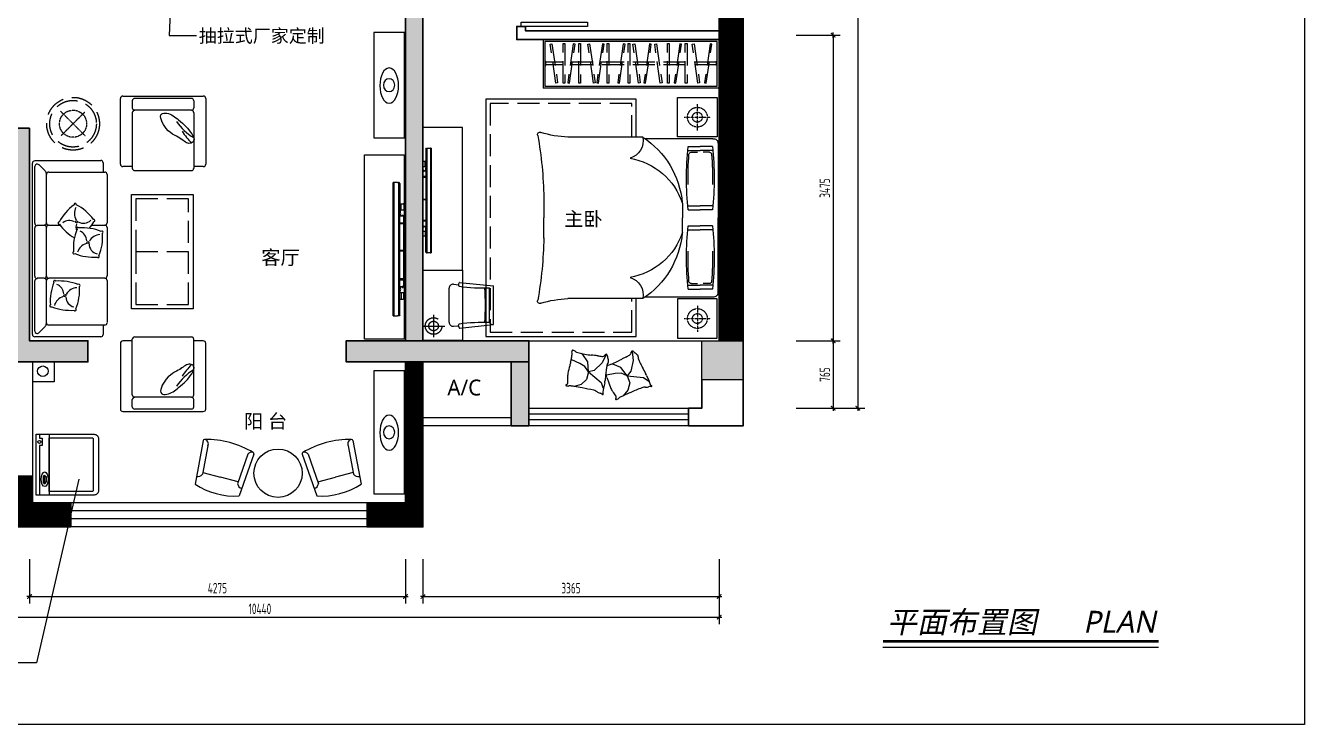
# Model space of a CAD drawing. Extents: x 198376 to 343171, y -41839 to 41090.
# Drawn here: x 206108 to 220646, y 24924 to 32868 of the extents above; entities that cross this region are included whole.
import ezdxf
from ezdxf.enums import TextEntityAlignment as Align

# ---------------------------------------------------------------- set-up
doc = ezdxf.new("R2010")
doc.units = 0
doc.header["$LTSCALE"] = 1000
doc.header["$MEASUREMENT"] = 0
for name, pattern in [('$0$DASH', [0.35, 0.25, -0.1]), ('100000', [200000, 100000, 100000]), ('DASH', [0.35, 0.25, -0.1]), ('HIDDEN', [0.375, 0.25, -0.125])]:
    doc.linetypes.add(name, pattern=pattern)
doc.layers.get('Defpoints').update_dxf_attribs({"color": 250})
for name, color, linetype in [('1-P', 41, '100000'), ('1-W', 1, 'Continuous'), ('COL-FILL', 8, 'Continuous'), ('COLUMN', 200, 'Continuous'), ('DOOR', 50, 'Continuous'), ('FF-DIM-1', 50, 'Continuous'), ('FF-FIXT', 31, 'Continuous'), ('FF-FURN', 51, 'Continuous'), ('FF-LIGHT', 22, 'Continuous'), ('FF-TEXT', 50, 'Continuous'), ('WALLA', 20, 'Continuous'), ('WINDOW', 50, 'Continuous'), ('活动家具', 6, 'Continuous')]:
    doc.layers.add(name, color=color, linetype=linetype)
doc.layers.add('WALL', color=160, linetype='Continuous', lineweight=30)
doc.styles.add('CCD-DIM', font='archs.shx', dxfattribs={"width": 0.75})
doc.styles.add('st', font='msyh.ttf', dxfattribs={"width": 0.7})
doc.dimstyles.new('CCD_100', dxfattribs={"dimscale": 100, "dimtxt": 1.2, "dimasz": 0.03, "dimexe": 0.8, "dimexo": 0.6, "dimgap": 0.35, "dimtad": 1, "dimdec": 0, "dimrnd": 5, "dimzin": 0, "dimdsep": 46, "dimtxsty": 'CCD-DIM', "dimblk": 'HBA_Dimension_Tick', "dimcen": 0.125, "dimclrd": 44, "dimclre": 44, "dimclrt": 50, "dimadec": 0, "dimazin": 0, "dimtfac": 1, "dimtdec": 0, "dimtix": 1, "dimtmove": 2, "dimatfit": 3, "dimldrblk": 'HBA_Leader_Dot', "dimfxl": 0, "dimtvp": 1, "dimtolj": 1, "dimtzin": 0, "dimarcsym": 0})
pattern_1 = [(45, (39611.71609, 0), (-0.08838834765, 0.08838834765), [])]

# ---------------------------------------------------------------- blocks, each defined once
blk = doc.blocks.new('HBA_Dimension_Tick')
at = {"color": 0, "linetype": 'ByBlock'}
for p, q in [((-10, 0), (0, 0)), ((0, 0), (10, 0))]:
    blk.add_line(p, q, dxfattribs=at)
at = {"color": 50, "linetype": 'ByBlock'}
blk.add_solid([(-10, -7), (-7, -10), (7, 10), (10, 7)], dxfattribs=at)
blk = doc.blocks.new('*D15')
at = {"layer": 'Defpoints', "color": 0}
for p in [(214807, 32758), (214807, 29284), (215289, 29284)]:
    blk.add_point(p, dxfattribs=at)
at = {"layer": 'FF-DIM-1', "color": 44, "lineweight": -2}
for p, q in [((214867, 32758), (215369, 32758)), ((215289, 32755), (215289, 29287)), ((214867, 29284), (215369, 29284))]:
    blk.add_line(p, q, dxfattribs=at)
at = {"layer": 'FF-DIM-1', "color": 44, "lineweight": -2, "xscale": 3, "yscale": 3, "zscale": 3}
for p, rotation in [((215289, 32758), 90), ((215289, 29284), 270)]:
    blk.add_blockref('HBA_Dimension_Tick', p, dxfattribs=dict(at, rotation=rotation))
at = {"layer": 'FF-DIM-1', "color": 50, "insert": (215194, 31021), "char_height": 120, "attachment_point": 5, "rotation": 90, "style": 'CCD-DIM'}
blk.add_mtext('\\A1;3475', dxfattribs=at)
blk = doc.blocks.new('HBA_Leader_Dot')
at = {"color": 0, "linetype": 'ByBlock'}
blk.add_line((-5, 0), (-10, 0), dxfattribs=at)
at = {"color": 0, "linetype": 'ByBlock', "const_width": 5}
blk.add_lwpolyline([(-2.5, 0, 1), (2.5, 0, 1)], format="xyb", close=True, dxfattribs=at)
blk = doc.blocks.new('*D16')
at = {"layer": 'Defpoints', "color": 0}
for p in [(214807, 29284), (214807, 28518), (215289, 28518)]:
    blk.add_point(p, dxfattribs=at)
at = {"layer": 'FF-DIM-1', "color": 44, "lineweight": -2}
for p, q in [((214867, 29284), (215369, 29284)), ((215289, 29281), (215289, 28521)), ((214867, 28518), (215369, 28518))]:
    blk.add_line(p, q, dxfattribs=at)
at = {"layer": 'FF-DIM-1', "color": 44, "lineweight": -2, "xscale": 3, "yscale": 3, "zscale": 3}
for p, rotation in [((215289, 29284), 90), ((215289, 28518), 270)]:
    blk.add_blockref('HBA_Dimension_Tick', p, dxfattribs=dict(at, rotation=rotation))
at = {"layer": 'FF-DIM-1', "color": 50, "insert": (215194, 28901), "char_height": 120, "attachment_point": 5, "rotation": 90, "style": 'CCD-DIM'}
blk.add_mtext('\\A1;765', dxfattribs=at)
blk = doc.blocks.new('*D18')
at = {"layer": 'Defpoints', "color": 0}
for p in [(206152, 26862), (210426, 26862), (210426, 26378)]:
    blk.add_point(p, dxfattribs=at)
at = {"layer": 'FF-DIM-1', "color": 44, "lineweight": -2}
for p, q in [((206152, 26802), (206152, 26298)), ((210426, 26802), (210426, 26298)), ((206155, 26378), (210423, 26378))]:
    blk.add_line(p, q, dxfattribs=at)
at = {"layer": 'FF-DIM-1', "color": 44, "lineweight": -2, "xscale": 3, "yscale": 3, "zscale": 3, "rotation": 180}
blk.add_blockref('HBA_Dimension_Tick', (206152, 26378), dxfattribs=at)
at = {"layer": 'FF-DIM-1', "color": 44, "lineweight": -2, "xscale": 3, "yscale": 3, "zscale": 3}
blk.add_blockref('HBA_Dimension_Tick', (210426, 26378), dxfattribs=at)
at = {"layer": 'FF-DIM-1', "color": 50, "insert": (208289, 26473), "char_height": 120, "attachment_point": 5, "style": 'CCD-DIM'}
blk.add_mtext('\\A1;4275', dxfattribs=at)
blk = doc.blocks.new('*D19')
at = {"layer": 'Defpoints', "color": 0}
for p in [(210626, 26862), (213992, 26862), (213992, 26378)]:
    blk.add_point(p, dxfattribs=at)
at = {"layer": 'FF-DIM-1', "color": 44, "lineweight": -2}
for p, q in [((210626, 26802), (210626, 26298)), ((213992, 26802), (213992, 26298)), ((210629, 26378), (213989, 26378))]:
    blk.add_line(p, q, dxfattribs=at)
at = {"layer": 'FF-DIM-1', "color": 44, "lineweight": -2, "xscale": 3, "yscale": 3, "zscale": 3, "rotation": 180}
blk.add_blockref('HBA_Dimension_Tick', (210626, 26378), dxfattribs=at)
at = {"layer": 'FF-DIM-1', "color": 44, "lineweight": -2, "xscale": 3, "yscale": 3, "zscale": 3}
blk.add_blockref('HBA_Dimension_Tick', (213992, 26378), dxfattribs=at)
at = {"layer": 'FF-DIM-1', "color": 50, "insert": (212309, 26473), "char_height": 120, "attachment_point": 5, "style": 'CCD-DIM'}
blk.add_mtext('\\A1;3365', dxfattribs=at)
blk = doc.blocks.new('BED2000')
at = {"layer": 'FF-FURN', "linetype": 'ByBlock'}
for p, q in [((-1044, 348), (-100, 348)), ((844, 348), (-100, 348)), ((-1100, 283), (-1100, -575)), ((-1000, 277), (-1000, 123)), ((-950, 282), (-950, 123)), ((-250, 282), (-250, 123)), ((-200, 277), (-200, 123)), ((0, 277), (0, 123)), ((50, 282), (50, 123)), ((750, 282), (750, 123)), ((800, 277), (800, 123)), ((900, 283), (900, -575)), ((-1000, -32), (-1000, 123)), ((-950, -37), (-950, 123)), ((-250, -37), (-250, 123)), ((-200, -32), (-200, 123)), ((0, -32), (0, 123)), ((50, -37), (50, 123)), ((750, -37), (750, 123)), ((800, -32), (800, 123)), ((-283, -102), (-100, -102)), ((83, -102), (-100, -102)), ((-1119, -602), (-1119, -1549)), ((919, -602), (919, -1549)), ((-355, -1852), (-100, -1852)), ((155, -1852), (-100, -1852))]:
    blk.add_line(p, q, dxfattribs=at)
at = {"layer": 'FF-FURN', "color": 251, "linetype": 'ByBlock'}
for p, q in [((-930, 239), (-930, 159)), ((730, 239), (730, 159)), ((-930, 6), (-930, 86)), ((730, 6), (730, 86))]:
    blk.add_line(p, q, dxfattribs=at)
at = {"layer": 'FF-FURN', "linetype": 'ByBlock'}
for centre, radius, start, end in [((-1042, 289), 58.1, 88.0744, 187.9682), ((842, 289), 58.1, 352.0318, 91.9256), ((-600, -3713), 4010, 84.2752, 95.7248), ((400, -3713), 4010, 84.2752, 95.7248), ((-186, -1219), 1119, 95.3891, 146.5998), ((-600, 3958), 4010, 264.2752, 275.7248), ((-18, -906), 846, 108.2261, 170.4204), ((400, 3958), 4010, 264.2752, 275.7248), ((-182, -906), 846, 9.5796, 71.7739), ((-14, -1219), 1119, 33.4002, 84.6109), ((-1077, -833), 235, 16.8689, 100.508), ((877, -833), 235, 79.492, 163.1311), ((-2420, -1501), 1301, 342.6234, 357.8948), ((2220, -1501), 1301, 182.1052, 197.3766), ((-1153, -1905), 28.7, 149.3118, 295.142), ((-227, -7134), 5283, 91.3785, 99.9573), ((27, -7134), 5283, 80.0427, 88.6215), ((953, -1905), 28.7, 244.858, 30.6882)]:
    blk.add_arc(centre, radius, start, end, dxfattribs=at)
at = {"layer": 'FF-FURN', "color": 251, "linetype": 'ByBlock'}
for centre, radius, start, end in [((-900, 236), 30.1, 101.2591, 174.0557), ((-600, -3713), 3990, 88.8639, 94.3977), ((400, -3713), 3990, 85.6023, 91.1361), ((700, 236), 30.1, 5.9443, 78.7409), ((-900, 9), 30.1, 185.9443, 258.7409), ((700, 9), 30.1, 281.2591, 354.0557), ((-600, 3958), 3990, 265.6023, 271.1361), ((400, 3958), 3990, 268.8639, 274.3977)]:
    blk.add_arc(centre, radius, start, end, dxfattribs=at)
blk = doc.blocks.new('A$C11E43098')
at = {"layer": 'FF-FURN'}
h = blk.add_hatch(dxfattribs=at)
h.set_pattern_fill('ANSI31,_O', color=256, scale=25.8552, angle=360)
h.set_pattern_definition([(227.1210964, (34470.0872, -2964.1617), (1.44830786, -1.55971616), [])])
h.paths.add_polyline_path([(3.3, 705.7), (10.5, 705.7), (10.5, 712.7), (3.3, 712.7)])
h = blk.add_hatch(dxfattribs=at)
h.set_pattern_fill('ANSI31,_O', color=256, scale=25.8552, angle=360)
h.set_pattern_definition([(45, (0, 0), (-2.2853, 2.2853), [])])
h.paths.add_polyline_path([(3.3, 229.8), (10.5, 229.8), (10.5, 222.7), (3.3, 222.7)])
for p, q in [((25.6, 897.7), (30.6, 903.5)), ((25.6, 897.7), (25.6, 199.6)), ((30.6, 903.5), (34.9, 903.5)), ((72, 904.5), (64.2, 904.5)), ((72, 904.5), (72, 0.7)), ((0, 786.1), (0, 750.9)), ((25.6, 789.7), (3.3, 789.7)), ((17.7, 747.3), (17.7, 789.7)), ((0, 702.1), (0, 233.3)), ((3.3, 747.3), (25.6, 747.3)), ((10.5, 712.7), (3.3, 712.7)), ((3.3, 712.7), (3.3, 705.7)), ((3.3, 705.7), (10.5, 705.7)), ((25.6, 705.7), (3.3, 705.7)), ((10.5, 705.7), (10.5, 712.7)), ((18.9, 711.7), (25.6, 714.9)), ((18.9, 711.7), (18.9, 705.7)), ((21.5, 735.8), (25.6, 735.8)), ((21.5, 705.7), (21.5, 711.7)), ((21.5, 711.7), (25.6, 711.7)), ((25.6, 747.3), (25.6, 735.8)), ((24.2, 660.7), (0, 660.7)), ((0, 653.7), (24.2, 653.7)), ((24.2, 653.7), (24.2, 660.7)), ((0, 465.3), (24.2, 465.3)), ((24.2, 458.3), (0, 458.3)), ((0, 281.8), (24.2, 281.8)), ((24.2, 274.7), (0, 274.7)), ((24.2, 281.8), (24.2, 274.7)), ((0, 149.3), (0, 184.6)), ((3.3, 229.8), (10.5, 229.8)), ((3.3, 222.7), (3.3, 229.8)), ((3.3, 229.8), (25.6, 229.8)), ((10.5, 222.7), (3.3, 222.7)), ((3.3, 188.1), (25.6, 188.1)), ((10.5, 229.8), (10.5, 222.7)), ((17.7, 188.1), (17.7, 145.8)), ((18.9, 223.7), (18.9, 229.8)), ((18.9, 223.7), (25.6, 220.6)), ((21.5, 229.8), (21.5, 223.7)), ((21.5, 223.7), (25.6, 223.7)), ((21.5, 199.6), (21.5, 188.1)), ((21.5, 199.6), (25.6, 199.6)), ((25.6, 7.6), (25.6, 199.6)), ((25.6, 145.8), (3.3, 145.8)), ((25.6, 7.6), (30.6, 1.7)), ((30.6, 1.7), (34.9, 1.7)), ((64.2, 0.7), (72, 0.7))]:
    blk.add_line(p, q, dxfattribs=at)
blk.add_lwpolyline([(42.8, 0), (42.8, 0.7), (34.9, 0.7), (34.9, 904.5), (42.8, 904.5), (42.8, 905.2), (64.2, 905.2), (64.2, 0), (42.8, 0)], dxfattribs=at)
for centre, major_axis, start_param, end_param in [((3.3, 786.1), (0, -3.53), 3.141593, 4.712389), ((3.3, 750.9), (0, 3.53), 1.570796, 3.141593), ((3.3, 702.1), (0, -3.53), 3.141593, 4.712389), ((91.7, 723.8), (0, 76.6), 1.412631, 1.728961), ((23.8, 461.8), (0, -3.56), 0.122538, 3.019054), ((3.3, 233.3), (0, 3.53), 1.570796, 3.141593), ((3.3, 184.6), (0, -3.53), 3.141593, 4.712389), ((91.7, 211.7), (0, 76.6), 1.412631, 1.728961), ((3.3, 149.3), (0, 3.53), 1.570796, 3.141593)]:
    blk.add_ellipse(centre, major_axis=major_axis, ratio=0.928571, start_param=start_param, end_param=end_param, dxfattribs=at)
blk = doc.blocks.new('*D46')
at = {"layer": 'Defpoints', "color": 0}
for p in [(214807, 38255), (214807, 28518), (215569, 28518)]:
    blk.add_point(p, dxfattribs=at)
at = {"layer": 'FF-DIM-1', "color": 44, "lineweight": -2}
for p, q in [((214867, 38255), (215649, 38255)), ((215569, 38252), (215569, 28521)), ((214867, 28518), (215649, 28518))]:
    blk.add_line(p, q, dxfattribs=at)
at = {"layer": 'FF-DIM-1', "color": 44, "lineweight": -2, "xscale": 3, "yscale": 3, "zscale": 3}
for p, rotation in [((215569, 38255), 90), ((215569, 28518), 270)]:
    blk.add_blockref('HBA_Dimension_Tick', p, dxfattribs=dict(at, rotation=rotation))
at = {"layer": 'FF-DIM-1', "color": 50, "insert": (215474, 33386), "char_height": 120, "attachment_point": 5, "rotation": 90, "style": 'CCD-DIM'}
blk.add_mtext('\\A1;9735', dxfattribs=at)
blk = doc.blocks.new('*D48')
at = {"layer": 'Defpoints', "color": 0}
for p in [(203553, 26862), (213992, 26862), (213992, 26143)]:
    blk.add_point(p, dxfattribs=at)
at = {"layer": 'FF-DIM-1', "color": 44, "lineweight": -2}
for p, q in [((203553, 26802), (203553, 26063)), ((213992, 26802), (213992, 26063)), ((203556, 26143), (213989, 26143))]:
    blk.add_line(p, q, dxfattribs=at)
at = {"layer": 'FF-DIM-1', "color": 44, "lineweight": -2, "xscale": 3, "yscale": 3, "zscale": 3, "rotation": 180}
blk.add_blockref('HBA_Dimension_Tick', (203553, 26143), dxfattribs=at)
at = {"layer": 'FF-DIM-1', "color": 44, "lineweight": -2, "xscale": 3, "yscale": 3, "zscale": 3}
blk.add_blockref('HBA_Dimension_Tick', (213992, 26143), dxfattribs=at)
at = {"layer": 'FF-DIM-1', "color": 50, "insert": (208772, 26238), "char_height": 120, "attachment_point": 5, "style": 'CCD-DIM'}
blk.add_mtext('\\A1;10440', dxfattribs=at)
blk = doc.blocks.new('做成ACAD TuKuai0078')
at = {"layer": 'FF-FURN', "linetype": 'Continuous'}
blk.add_lwpolyline([(-345, 706), (345, 706), (345, 50, -0.414214), (295, 0), (-295, 0, -0.414214), (-345, 50), (-345, 706)], format="xyb", dxfattribs=at)
for points in [[(345, 670), (302, 670), (302, 640), (219, 640), (219, 670), (-345, 670)], [(-215, 618), (-215, 607)], [(-123, 618), (-123, 607)], [(345, 561), (-345, 561)]]:
    blk.add_lwpolyline(points, dxfattribs=at)
blk.add_lwpolyline([(-198, 610), (-133, 610), (-133, 593), (-198, 593)], close=True, dxfattribs=at)
blk.add_lwpolyline([(-305, 561), (305, 561), (305, 70, -0.414214), (295, 60), (-295, 60, -0.414214), (-305, 70)], format="xyb", close=True, dxfattribs=at)
blk.add_circle((259, 671), 17.5, dxfattribs=at)
blk.add_ellipse((-166, 611), major_axis=(-83.2, 0), ratio=0.460679, dxfattribs=at)
for centre, start_param, end_param in [((-169, 618), 2.680557, 6.744221), ((-169, 607), 2.456252, 7.163249)]:
    blk.add_ellipse(centre, major_axis=(-45.8, 0), ratio=0.257931, start_param=start_param, end_param=end_param, dxfattribs=at)

msp = doc.modelspace()

# ---------------------------------------------------------------- hatches: boundary and pattern name
at = {"layer": 'COL-FILL'}
h = msp.add_hatch(dxfattribs=at)
h.set_pattern_fill('ANSI31', color=256, scale=10)
h.set_pattern_definition([(45, (39611.7161, 0), (-0.8838834765, 0.8838834765), [])])
h.paths.add_polyline_path([(214266.9, 34545.7), (213991.9, 34545.7), (213991.9, 29284.2), (214266.9, 29284.2)])
h = msp.add_hatch(dxfattribs=at)
h.set_pattern_fill('ANSI31', color=256)
h.set_pattern_definition(pattern_1)
h.paths.add_polyline_path([(210625.9, 29284.2), (210425.9, 29284.2), (210425.9, 33219), (210625.9, 33219)])
h = msp.add_hatch(dxfattribs=at)
h.set_pattern_fill('ANSI31', color=256)
h.set_pattern_definition(pattern_1)
h.paths.add_polyline_path([(206151.6, 31699.7), (205474.9, 31699.7), (205474.9, 31459.7), (205911.6, 31459.7), (205911.6, 29044.2), (206816.8, 29044.2), (206816.8, 29284.2), (206151.6, 29284.2)])
h = msp.add_hatch(dxfattribs=at)
h.set_pattern_fill('ANSI31', color=256)
h.set_pattern_definition(pattern_1)
h.paths.add_polyline_path([(211829.9, 28318.2), (211829.9, 29284.2), (209753.4, 29284.2), (209753.4, 29044.2), (211629.9, 29044.2), (211629.9, 28318.2)])
h = msp.add_hatch(color=256, dxfattribs=at)
h.dxf.hatch_style = 1
h.paths.add_polyline_path([(214266.9, 29284.2), (214266.9, 28842.4), (213795, 28842.4), (213795, 29284.2)])
h = msp.add_hatch(dxfattribs=at)
h.set_pattern_fill('ANSI31', color=256, scale=10)
h.set_pattern_definition([(45, (210544.8446, 28146.0779), (-0.88388348, 0.88388348), [])])
h.paths.add_polyline_path([(210625.9, 29044.2), (210425.9, 29044.2), (210425.9, 27444.2), (209990.9, 27444.2), (209990.9, 27169.2), (210625.9, 27169.2)])
h.paths.add_polyline_path([(206621.6, 27444.2), (206186.6, 27444.2), (206186.6, 27744.2), (205911.6, 27744.2), (205911.6, 27169.2), (206621.6, 27169.2)])

# ---------------------------------------------------------------- linework, layer by layer
at = {"layer": '1-P', "ltscale": 1.5}
msp.add_line((210922.7, 29495.3), (210922.7, 29882.7), dxfattribs=at)
at = {"layer": '1-P'}
for p, q in [((210971.7, 29927.5), (211033.3, 29922)), ((211041, 29948.4), (211426.7, 29909.5)), ((211381.7, 29491.6), (211381.7, 29886.4)), ((211426.7, 29468.5), (211426.7, 29909.5)), ((210971.7, 29450.4), (211033.3, 29456)), ((211041, 29429.5), (211426.7, 29468.5))]:
    msp.add_line(p, q, dxfattribs=at)
at = {"layer": '1-P', "color": 30, "linetype": 'HIDDEN', "ltscale": 2}
for p, q in [((210746.6, 29578.7), (210746.6, 29326.7)), ((210620.6, 29452.7), (210872.6, 29452.7))]:
    msp.add_line(p, q, dxfattribs=at)
at = {"layer": '1-P', "color": 8}
for p, q in [((212444.4, 29130), (212422.6, 29140.6)), ((212501.7, 29045.7), (212444.4, 29130)), ((212708.7, 29127.9), (212662.4, 29034.7)), ((213002.5, 29164.8), (213016.3, 29061.7)), ((212407.6, 29026.2), (212316.7, 29066.8)), ((212466.6, 28990.6), (212407.6, 29026.2)), ((212506.8, 28930.2), (212466.6, 28990.6)), ((212506.8, 28930.2), (212501.7, 29045.7)), ((212572.7, 28948), (212506.8, 28930.2)), ((212662.4, 29034.7), (212572.7, 28948)), ((212782.4, 29018.7), (212758.3, 29015.3)), ((212877, 28980.9), (212782.4, 29018.7)), ((212945.8, 28888.1), (212877, 28980.9)), ((212990.5, 28939.6), (212945.8, 28888.1)), ((213016.3, 29061.7), (212990.5, 28939.6)), ((212423, 28787.7), (212343.6, 28765.8)), ((212486.3, 28844.5), (212423, 28787.7)), ((212506.8, 28930.2), (212486.3, 28844.5)), ((212506.8, 28930.2), (212650.2, 28810.6)), ((212650.2, 28810.6), (212671.4, 28752.8)), ((212809.9, 28912.1), (212711.8, 28894.9)), ((212878.7, 28915.6), (212809.9, 28912.1)), ((212945.8, 28888.1), (212878.7, 28915.6)), ((212945.8, 28888.1), (213131.6, 28869.2)), ((212945.8, 28888.1), (212976.7, 28805.6)), ((212976.7, 28805.6), (212956.1, 28723)), ((213131.6, 28869.2), (213181.4, 28833.1)), ((212956.1, 28723), (212902.5, 28660.5))]:
    msp.add_line(p, q, dxfattribs=at)
at = {"layer": '1-P', "color": 2}
for p, q in [((212316.7, 29066.8), (212310.4, 29063.3)), ((212692.1, 28806.1), (212679.7, 28746.6)), ((212711.8, 28894.9), (212708.5, 28888.5)), ((213168.8, 28888.9), (213191.8, 28832.5)), ((213181.4, 28833.1), (213193.5, 28824.5)), ((213191.8, 28832.5), (213209.6, 28789.1)), ((212679.7, 28746.6), (212670.1, 28700.6)), ((212671.4, 28752.8), (212676.5, 28738.9))]:
    msp.add_line(p, q, dxfattribs=at)
at = {"layer": '1-P'}
msp.add_lwpolyline([(210625.9, 30089), (211075.9, 30089), (211075.9, 29289), (210625.9, 29289)], close=True, dxfattribs=at)
at = {"layer": '1-P', "color": 30, "linetype": 'HIDDEN', "ltscale": 2}
for radius in [94.5, 54.4]:
    msp.add_circle((210746.6, 29452.7), radius, dxfattribs=at)
at = {"layer": '1-P', "ltscale": 1.5}
for centre, start, end in [((210967.7, 29882.7), 84.8981, 180.00027), ((210967.7, 29495.3), 180.00027, 275.10243)]:
    msp.add_arc(centre, 45, start, end, dxfattribs=at)
at = {"layer": '1-P'}
for centre, radius, start, end in [((211039.8, 29912.7), 9, 160.14745, 262.60457), ((210956, 29943), 80.1, 340.14745, 0.62541), ((211040.6, 29943.9), 4.5, 84.8981, 180.62541), ((211305.4, 31767.8), 1883, 261.85741, 272.32246), ((209139.8, 29692.4), 2196.9, 354.81145, 5.01173), ((211039.8, 29465.2), 9, 97.39596, 199.85308), ((210956, 29434.9), 80.1, 359.37512, 19.85308), ((211040.6, 29434), 4.5, 179.37512, 275.10243), ((211305.4, 27610.1), 1883, 87.67807, 98.14313), ((211419.4, 29509.7), 41.9, 205.69725, 279.97846)]:
    msp.add_arc(centre, radius, start, end, dxfattribs=at)
at = {"layer": '1-P', "color": 2}
for centre, radius, start, end in [((212135.5, 29104.7), 179.8, 346.69162, 351.15665), ((209682.9, 29486.3), 2661.9, 351.15665, 352.31668), ((212334.9, 29165.1), 16.8, 145.02214, 195.47485), ((212246, 29140.5), 75.5, 352.31668, 15.47485), ((212326, 29171.4), 5.8, 87.67524, 145.02214), ((212324.1, 29126.3), 50.9, 69.02373, 87.67524), ((212320.9, 29118), 59.9, 52.59538, 69.02373), ((212395.5, 29215.6), 63, 232.59538, 248.60872), ((212529.4, 29557.3), 430, 248.60872, 256.73213), ((212573.8, 29745.7), 623.6, 256.73213, 263.47558), ((213166.4, 34926.7), 5838.3, 263.47558, 263.83171), ((211883.4, 23055.6), 6101.9, 83.48336, 83.83171), ((212347.1, 27114.8), 2016.2, 82.39815, 83.48336), ((213023.5, 32183.3), 3097.2, 262.39815, 263.27374), ((212665, 29143.1), 35.9, 263.27374, 329.22899), ((212706.7, 29118.2), 12.7, 17.16988, 149.22899), ((212652.3, 29101.4), 69.7, 11.85609, 17.16988), ((212764.7, 29125), 45.2, 191.85609, 198.45476), ((213084.7, 29231.8), 382.5, 198.45476, 199.7672), ((212103.2, 28879), 660.5, 18.7684, 19.7672), ((212522.5, 29021.5), 217.6, 12.46105, 18.7684), ((215715.5, 23670), 6101.9, 117.49986, 117.84822), ((213829, 27294), 2016.2, 116.41465, 117.49986), ((211554.2, 31873.5), 3097.2, 296.41465, 297.29024), ((212957.8, 29153), 35.9, 297.29024, 3.24549), ((213006.3, 29155.7), 12.7, 51.18639, 183.24549), ((212970.6, 29111.3), 69.7, 45.8726, 51.18639), ((213050.6, 29193.8), 45.2, 225.8726, 232.47126), ((213256.1, 29461.3), 382.5, 232.47126, 233.7837), ((212639.9, 28619.8), 660.5, 52.78491, 53.7837), ((212907.7, 28972.5), 217.6, 46.47756, 52.78491), ((213004.2, 29074.1), 77.4, 35.89357, 46.47756), ((213048.7, 29106.3), 22.6, 351.95082, 35.89357), ((213116.4, 29096.7), 45.8, 171.95082, 202.41622), ((214003.5, 29462.6), 1005.4, 202.41622, 205.05285), ((214234.3, 28504.4), 2003, 165.64192, 168.21898), ((213890.5, 28592.4), 1648.1, 164.22038, 165.64192), ((211779.6, 29188.9), 545.4, 344.22038, 346.69162), ((214378.1, 28708.6), 1686.8, 171.03635, 173.07185), ((213705, 28814.8), 1005.4, 168.39972, 171.03635), ((212613.7, 29420.4), 430, 283.94504, 290.74863), ((212765, 29007.7), 45.8, 137.93432, 168.39972), ((212714.2, 29053.6), 22.6, 317.93432, 1.87707), ((212659.4, 29051.8), 77.4, 1.87707, 12.46105), ((212545.1, 29601.5), 623.6, 290.74863, 297.49208), ((210137.9, 34227.3), 5838.3, 297.49208, 297.84822), ((214620.8, 29751.2), 1686.8, 205.05285, 207.08835), ((214512.6, 29695.8), 1565.2, 207.08835, 209.93597), ((212255.8, 28779.4), 6.3, 96.95856, 163.66022), ((212253.3, 28799.7), 14.2, 276.95856, 319.97199), ((212205.1, 28840.2), 77.1, 319.97199, 327.65076), ((212350.6, 28880.3), 81, 176.45287, 190.07985), ((212465.9, 28873.2), 196.5, 168.21898, 176.45287), ((212257.4, 28807.1), 15.3, 327.65076, 344.95029), ((212079.9, 28832.2), 194, 1.28501, 10.07985), ((212234.1, 28813.4), 39.3, 344.95029, 357.19731), ((211921.9, 28828.7), 352, 357.19731, 1.28501), ((212482.3, 28849.9), 214.3, 348.21898, 355.91947), ((214257.4, 28723.3), 1565.2, 173.07185, 175.91947), ((210294, 27769.2), 2661.9, 25.17315, 25.20529), ((212540.4, 28824.9), 179.8, 20.70812, 25.17315), ((212198.4, 28695.6), 545.4, 18.23689, 20.70812), ((214281.7, 29382.1), 1648.1, 198.23689, 199.65842), ((214615.9, 29501.5), 2003, 199.65842, 202.23548), ((212970.4, 28807.8), 214.3, 22.23548, 29.93597), ((213230.9, 28797.8), 23.1, 202.23548, 252.81326), ((212254, 28780), 4.43, 163.66022, 236.43102), ((212271.1, 28805.6), 35.2, 236.43102, 260.72459), ((212275.1, 28830.2), 60.1, 260.72459, 278.96477), ((212296.8, 28692.6), 79.2, 83.0863, 98.96477), ((212205.6, 27940.2), 837.1, 80.50805, 83.0863), ((211503.5, 23741.3), 5094.2, 79.463, 80.50805), ((211860, 25657.7), 3145, 76.98785, 79.463), ((212541.9, 28608.4), 116.6, 64.10507, 76.98785), ((212563.8, 28653.5), 66.3, 51.47166, 64.10507), ((212649.5, 28761.2), 71.2, 231.47166, 243.66185), ((212697.5, 28858.1), 179.4, 243.66185, 250.86419), ((212574.6, 28503.9), 195.5, 63.96574, 70.86419), ((212645.5, 28649.1), 34, 51.72418, 63.96574), ((212672.2, 28682.9), 9.2, 231.72418, 255.36343), ((212692.7, 28695.9), 23.1, 168.21898, 218.79675), ((212671.1, 28678.6), 4.67, 255.36343, 38.79675), ((212943.8, 28817.9), 196.5, 202.23548, 210.46937), ((212844.2, 28759.3), 81, 210.46937, 224.09635), ((212646.7, 28568), 194, 35.30151, 44.09635), ((212517.8, 28476.6), 352, 31.21381, 35.30151), ((212785.1, 28638.7), 39.3, 18.96679, 31.21381), ((212807.9, 28646.5), 15.3, 1.66726, 18.96679), ((212746.1, 28644.7), 77.1, 353.98849, 1.66726), ((212904.7, 28573.6), 79.2, 117.1028, 132.98127), ((213250, 27898.9), 837.1, 114.52455, 117.1028), ((215017, 24025.8), 5094.2, 113.4795, 114.52455), ((214240.4, 25813.7), 3145, 111.00435, 113.4795), ((213154.9, 28640.9), 116.6, 98.12157, 111.00435), ((213147.8, 28690.6), 66.3, 85.48816, 98.12157), ((213158.6, 28827.7), 71.2, 265.48816, 277.67836), ((213144.2, 28934.9), 179.4, 277.67836, 284.88069), ((213240.4, 28572.6), 195.5, 97.98224, 104.88069), ((213218, 28732.6), 34, 85.74068, 97.98224), ((213221.2, 28775.6), 9.2, 265.74068, 289.37993), ((213222.7, 28771.3), 4.67, 289.37993, 72.81326), ((212822.1, 28622.6), 6.3, 130.97506, 197.67673), ((212820.3, 28622.1), 4.43, 197.67673, 270.44752), ((212808.7, 28638.1), 14.2, 310.97506, 353.98849), ((212820.1, 28652.9), 35.2, 270.44752, 294.74109), ((212809.7, 28675.5), 60.1, 294.74109, 312.98127)]:
    msp.add_arc(centre, radius, start, end, dxfattribs=at)
at = {"layer": '1-W', "color": 2}
msp.add_line((211829.9, 29284.2), (213795, 29284.2), dxfattribs=at)
at = {"layer": 'COL-FILL'}
for p, q in [((207754.7, 33103.3), (207741.8, 32755.5)), ((207741.8, 32755.5), (208051.6, 32755.5)), ((206714, 27711.8), (206233, 25622.6)), ((206233, 25622.6), (205924.7, 25622.6))]:
    msp.add_line(p, q, dxfattribs=at)
at = {"layer": 'COLUMN'}
msp.add_lwpolyline([(214266.9, 29284.2), (214266.9, 28842.4), (213795, 28842.4), (213795, 29284.2)], close=True, dxfattribs=at)
at = {"layer": 'DOOR'}
msp.add_lwpolyline([(212494.4, 32907.7), (212494.4, 32857.7), (211741.9, 32857.7), (211741.9, 32907.7)], close=True, dxfattribs=at)
at = {"layer": 'FF-DIM-1'}
for p, q in [((206432.4, 29044.2), (206432.4, 28818)), ((206432.4, 28818), (206186.6, 28818))]:
    msp.add_line(p, q, dxfattribs=at)
msp.add_lwpolyline([(198376, 41089.7), (220646.3, 41089.7), (220646.3, 24923.9), (198376, 24923.9)], close=True, dxfattribs=at)
at = {"layer": 'FF-FIXT'}
msp.add_circle((206304.7, 28938.7), 60, dxfattribs=at)
at = {"layer": 'FF-FURN'}
for p, q in [((211991.9, 32707.7), (211991.9, 32157.7)), ((213991.9, 32707.7), (213991.9, 32157.7)), ((213991.9, 32157.7), (211991.9, 32157.7)), ((207186.5, 31291.4), (207186.5, 32039.9)), ((207213.6, 32067), (208129, 32067)), ((207321.8, 32012.9), (207321.8, 31931.7)), ((207993.7, 32039.9), (207348.9, 32039.9)), ((208020.8, 32012.9), (208020.8, 31931.7)), ((208156, 32039.9), (208156, 31291.4)), ((207321.8, 31877.6), (207321.8, 31246.3)), ((207993.7, 31904.7), (207344.2, 31904.7)), ((208020.8, 31877.6), (208020.8, 31397.8)), ((206186.1, 29356.6), (206186.1, 31303.7)), ((206212.5, 31334.7), (206963.8, 31334.7)), ((206212.5, 30620.9), (206212.5, 31266.3)), ((206257.7, 31289.5), (206329.2, 31218)), ((206990.2, 31308.2), (206990.2, 31202.5)), ((207321.8, 31264.3), (207213.6, 31264.3)), ((208020.8, 31397.8), (208020.8, 31246.3)), ((208020.8, 31397.8), (208020.8, 31246.3)), ((208129, 31264.3), (208020.8, 31264.3)), ((206344.7, 30625.4), (206344.7, 31180.6)), ((206371.1, 31202.5), (207007.9, 31202.5)), ((207034.3, 31176.1), (207034.3, 30625.4)), ((207348.9, 31219.2), (207993.7, 31219.2)), ((207312.2, 30947.2), (208012.2, 30947.2)), ((207312.2, 29647.2), (207312.2, 30947.2)), ((208012.2, 30947.2), (208012.2, 29647.2)), ((206212.5, 30017.4), (206212.5, 30568)), ((206239, 30599), (206318.3, 30599)), ((206344.7, 30021.9), (206344.7, 30572.6)), ((206371.1, 30599), (206500.9, 30599)), ((206500.9, 30599), (206489.7, 30599)), ((206859.8, 30599), (207007.9, 30599)), ((207034.3, 30572.6), (207034.3, 30021.9)), ((206212.5, 29393.9), (206212.5, 29964.5)), ((206318.3, 29995.5), (206239, 29995.5)), ((206344.7, 29488.7), (206344.7, 29969)), ((207007.9, 29995.5), (206371.1, 29995.5)), ((207034.3, 29969), (207034.3, 29493.3)), ((208012.2, 29647.2), (207312.2, 29647.2)), ((206257.7, 29375.3), (206329.2, 29446.8)), ((207007.9, 29462.3), (206371.1, 29462.3)), ((206990.2, 29462.3), (206990.2, 29356.6)), ((206963.8, 29330.1), (206212.5, 29330.1)), ((207186.5, 29256.3), (207186.5, 28507.8)), ((207321.8, 29283.4), (207213.6, 29283.4)), ((207321.8, 28670.1), (207321.8, 29301.4)), ((207348.9, 29328.5), (207993.7, 29328.5)), ((208020.8, 29149.9), (208020.8, 29301.4)), ((208020.8, 29149.9), (208020.8, 29301.4)), ((208129, 29283.4), (208020.8, 29283.4)), ((208156, 28507.8), (208156, 29256.3)), ((208020.8, 28670.1), (208020.8, 29149.9)), ((207993.7, 28643), (207344.2, 28643)), ((207321.8, 28534.8), (207321.8, 28616)), ((207993.7, 28507.8), (207348.9, 28507.8)), ((208020.8, 28534.8), (208020.8, 28616)), ((207213.6, 28480.7), (208129, 28480.7)), ((208126.7, 28149.8), (208034.4, 27656.6)), ((208181.1, 28090.8), (208120.5, 27767.1)), ((209775.2, 28090.8), (209835.8, 27767.1)), ((209829.6, 28149.8), (209921.9, 27656.6)), ((208636.2, 27995.5), (208518.2, 27660.5)), ((208704.2, 27995.1), (208537.5, 27521.8)), ((209252.1, 27995.1), (209418.8, 27521.8)), ((209320.1, 27995.5), (209438.1, 27660.5)), ((208123.5, 27787.8), (208324.7, 27733.9)), ((209832.8, 27787.8), (209631.6, 27733.9)), ((208526, 27680), (208324.7, 27733.9)), ((209430.3, 27680), (209631.6, 27733.9))]:
    msp.add_line(p, q, dxfattribs=at)
at = {"layer": 'FF-FURN', "color": 57, "linetype": 'DASH'}
for p, q in [((212011.9, 32462.7), (212021.9, 32462.7)), ((212021.9, 32412.7), (212021.9, 32462.7)), ((213961.9, 32452.7), (212021.9, 32452.7)), ((213961.9, 32422.7), (212021.9, 32422.7)), ((213961.9, 32412.7), (213961.9, 32462.7)), ((213971.9, 32462.7), (213961.9, 32462.7)), ((212011.9, 32412.7), (212021.9, 32412.7)), ((213971.9, 32412.7), (213961.9, 32412.7))]:
    msp.add_line(p, q, dxfattribs=at)
at = {"layer": 'FF-FURN', "color": 251, "linetype": 'DASH'}
msp.add_line((207962.2, 30297.2), (207362.2, 30297.2), dxfattribs=at)
at = {"layer": 'FF-FURN'}
for points in [[(210065.9, 32790.5), (210065.9, 31590.5), (210415.9, 31590.5), (210415.9, 32790.5)], [(213520.4, 32051.3), (213970.4, 32051.3), (213970.4, 31601.3), (213520.4, 31601.3)], [(211075.9, 31709), (210625.9, 31709), (210625.9, 30089), (211075.9, 30089)], [(210412.9, 29301.8), (209960.5, 29301.8), (209960.5, 31396.8), (210412.9, 31396.8)], [(213520.4, 29312.6), (213970.4, 29312.6), (213970.4, 29762.6), (213520.4, 29762.6)], [(210065.9, 28944.2), (210065.9, 27544.2), (210415.9, 27544.2), (210415.9, 28944.2)]]:
    msp.add_lwpolyline(points, close=True, dxfattribs=at)
for points in [[(213971.9, 32687.7), (212011.9, 32687.7), (212011.9, 32177.7), (213971.9, 32177.7), (213971.9, 32687.7)], [(213048.8, 31599.4), (213048.8, 32032), (211339.5, 32032), (211339.5, 29332), (213048.8, 29332), (213048.8, 29764.5)]]:
    msp.add_lwpolyline(points, dxfattribs=at)
at = {"layer": 'FF-FURN', "color": 57, "linetype": 'DASH'}
for points in [[(212136.5, 32212.3), (212072.8, 32657.4), (212092.6, 32660.3), (212156.3, 32215.1)], [(212218.2, 32212.9), (212218.2, 32662.5), (212238.2, 32662.5), (212238.2, 32212.9)], [(212291.2, 32212.3), (212354.9, 32657.4), (212335.1, 32660.3), (212271.4, 32215.1)], [(212397.4, 32212.9), (212397.4, 32662.5), (212417.4, 32662.5), (212417.4, 32212.9)], [(212564.1, 32212.3), (212500.4, 32657.4), (212520.2, 32660.3), (212583.9, 32215.1)], [(212621.2, 32212.3), (212684.9, 32657.4), (212665.1, 32660.3), (212601.4, 32215.1)], [(212719.4, 32212.9), (212719.4, 32662.5), (212739.4, 32662.5), (212739.4, 32212.9)], [(212859.4, 32212.3), (212923.2, 32657.4), (212903.4, 32660.3), (212839.6, 32215.1)], [(212957.7, 32212.9), (212957.7, 32662.5), (212977.7, 32662.5), (212977.7, 32212.9)], [(213077, 32212.3), (213013.3, 32657.4), (213033.1, 32660.3), (213096.8, 32215.1)], [(213157.5, 32212.3), (213221.2, 32657.4), (213201.4, 32660.3), (213137.7, 32215.1)], [(213323.7, 32212.3), (213260, 32657.4), (213279.8, 32660.3), (213343.5, 32215.1)], [(213405.4, 32212.9), (213405.4, 32662.5), (213425.4, 32662.5), (213425.4, 32212.9)], [(213502, 32212.3), (213565.7, 32657.4), (213545.9, 32660.3), (213482.2, 32215.1)], [(213608.2, 32212.9), (213608.2, 32662.5), (213628.2, 32662.5), (213628.2, 32212.9)], [(213751.3, 32212.3), (213687.5, 32657.4), (213707.3, 32660.3), (213771.1, 32215.1)], [(213846.6, 32212.3), (213910.4, 32657.4), (213890.6, 32660.3), (213826.8, 32215.1)]]:
    msp.add_lwpolyline(points, close=True, dxfattribs=at)
at = {"layer": 'FF-FURN', "color": 251, "linetype": 'DASH'}
for points in [[(212998.8, 31599.4), (212998.8, 31982), (211389.5, 31982), (211389.5, 29382), (212998.8, 29382), (212998.8, 29764.5)], [(207362.2, 29697.2), (207962.2, 29697.2), (207962.2, 30897.2), (207362.2, 30897.2), (207362.2, 30297.2), (207362.2, 29697.2)]]:
    msp.add_lwpolyline(points, dxfattribs=at)
at = {"layer": 'FF-FURN', "linetype": 'DASH'}
msp.add_circle((206648, 31751.9), 300, dxfattribs=at)
at = {"layer": 'FF-FURN', "color": 251, "linetype": 'DASH'}
msp.add_circle((206648, 31751.9), 265, dxfattribs=at)
at = {"layer": 'FF-FURN', "color": 251}
for centre in [(206686.6, 30636.4), (206817.8, 30402), (206555.7, 29797.7)]:
    msp.add_circle(centre, 11.4, dxfattribs=at)
at = {"layer": 'FF-FURN'}
msp.add_circle((208978.2, 27779.4), 275, dxfattribs=at)
for centre, radius, start, end in [((207213.6, 32039.9), 27.1, 90, 180), ((207348.9, 32012.9), 27.1, 90, 180), ((207993.7, 32012.9), 27.1, 0, 90), ((208129, 32039.9), 27.1, 0, 90), ((207348.9, 31931.7), 27.1, 180, 270), ((207348.9, 31877.6), 27.1, 90, 180), ((207993.7, 31931.7), 27.1, 270, 0), ((207993.7, 31877.6), 27.1, 0, 90), ((206212.5, 31303.7), 26.4, 90, 180), ((206239, 31266.3), 26.4, 45, 180), ((206963.8, 31308.2), 26.4, 0, 90), ((207213.6, 31291.4), 27.1, 180, 270), ((208129, 31291.4), 27.1, 270, 0), ((206291.8, 31180.6), 52.9, 0, 45), ((206291.8, 31180.6), 52.9, 0, 45), ((206291.8, 31180.6), 52.9, 0, 45), ((206371.1, 31176.1), 26.4, 90, 180), ((207007.9, 31176.1), 26.4, 0, 90), ((207007.9, 31176.1), 26.4, 0, 90), ((207348.9, 31246.3), 27.1, 180, 270), ((207348.9, 31246.3), 27.1, 180, 270), ((207993.7, 31246.3), 27.1, 270, 0), ((207003.6, 30362.9), 580.6, 126.32934, 152.09402), ((206672, 30833.5), 12.7, 353.21319, 193.06552), ((206424.2, 30332.3), 563.4, 35.9454, 62.47796), ((206239, 30620.9), 26.4, 180, 270), ((206239, 30568), 26.4, 90, 180), ((206318.3, 30625.4), 26.4, 270, 0), ((206318.3, 30572.6), 26.4, 0, 90), ((206371.1, 30625.4), 26.4, 180, 270), ((206371.1, 30572.6), 26.4, 90, 180), ((206489.5, 30622), 12.7, 85.35785, 285.21017), ((206949, 30940.6), 563.4, 215.9454, 239.51223), ((207214.6, 30339.6), 563.4, 157.80052, 184.33308), ((206701.6, 30561.8), 12.7, 27.21297, 227.06529), ((206752.8, 29988.4), 580.6, 68.18446, 93.94914), ((206369.6, 30910), 580.6, 323.31192, 332.09402), ((206883.7, 30650.9), 12.7, 265.35785, 105.21017), ((206977.5, 30518.4), 12.7, 295.06831, 134.92063), ((207007.9, 30625.4), 26.4, 270, 0), ((207007.9, 30572.6), 26.4, 0, 90), ((207007.9, 30572.6), 26.4, 0, 90), ((207007.9, 30572.6), 26.4, 0, 90), ((206421, 30464.4), 563.4, 337.80052, 4.33308), ((206658.1, 30285.6), 12.7, 115.06831, 314.92063), ((206882.8, 30815.6), 580.6, 248.18446, 273.94914), ((206934.1, 30242.2), 12.7, 207.21297, 47.06529), ((206239, 30017.4), 26.4, 180, 270), ((206239, 29964.5), 26.4, 90, 180), ((206318.3, 30021.9), 26.4, 270, 0), ((206318.3, 29969), 26.4, 0, 90), ((206371.1, 30021.9), 26.4, 180, 270), ((206371.1, 29969), 26.4, 90, 180), ((206439.4, 29957.5), 12.7, 27.21297, 227.06529), ((206490.7, 29384.1), 580.6, 68.18446, 93.94914), ((207007.9, 30021.9), 26.4, 270, 0), ((207007.9, 29969), 26.4, 0, 90), ((206952.5, 29735.3), 563.4, 157.80052, 184.33308), ((206158.9, 29860.1), 563.4, 337.80052, 4.33308), ((206715.4, 29914.1), 12.7, 295.06831, 134.92063), ((206396, 29681.3), 12.7, 115.06831, 314.92063), ((206620.7, 30211.3), 580.6, 248.18446, 273.94914), ((206671.9, 29637.9), 12.7, 207.21297, 47.06529), ((206239, 29393.9), 26.4, 180, 315), ((206291.8, 29484.2), 52.9, 315, 0), ((206371.1, 29488.7), 26.4, 180, 270), ((207007.9, 29488.7), 26.4, 270, 0), ((206212.5, 29356.6), 26.4, 180, 270), ((206963.8, 29356.6), 26.4, 270, 0), ((207213.6, 29256.3), 27.1, 90, 180), ((207348.9, 29301.4), 27.1, 90, 180), ((207348.9, 29301.4), 27.1, 90, 180), ((207993.7, 29301.4), 27.1, 0, 90), ((208129, 29256.3), 27.1, 0, 90), ((207348.9, 28670.1), 27.1, 180, 270), ((207348.9, 28616), 27.1, 90, 180), ((207993.7, 28670.1), 27.1, 270, 0), ((207993.7, 28616), 27.1, 0, 90), ((207213.6, 28507.8), 27.1, 180, 270), ((207348.9, 28534.8), 27.1, 180, 270), ((207993.7, 28534.8), 27.1, 270, 0), ((208129, 28507.8), 27.1, 270, 0), ((208143.6, 28146.7), 17.1, 90.50494, 169.39871), ((208152.9, 27092.4), 1071.4, 59.49506, 90.50494), ((208133.7, 28112.8), 52.2, 335.09065, 77.51228), ((209803.4, 27092.4), 1071.4, 89.49506, 120.50494), ((209822.6, 28112.8), 52.2, 102.48772, 204.90935), ((209812.7, 28146.7), 17.1, 10.60129, 89.49506), ((208679.7, 27966.5), 52.2, 72.48772, 146.29324), ((208688, 28000.8), 17.1, 340.60129, 59.49506), ((209268.3, 28000.8), 17.1, 120.50494, 199.39871), ((209276.7, 27966.5), 52.2, 33.70676, 107.51228), ((208485.2, 28332.9), 812.8, 236.31066, 273.68934), ((208066.7, 27809.7), 68.6, 256.37883, 321.6205), ((208586.1, 27670.5), 68.6, 188.3795, 253.62117), ((209370.2, 27670.5), 68.6, 286.37883, 351.6205), ((209471.1, 28332.9), 812.8, 266.31066, 303.68934), ((209889.6, 27809.7), 68.6, 218.3795, 283.62117)]:
    msp.add_arc(centre, radius, start, end, dxfattribs=at)
at = {"layer": 'FF-FURN', "color": 251}
for centre, radius, start, end in [((208291.3, 32073.4, 23053545.8), 550.7, 212.29689, 240.32909), ((208497.3, 32053.1, 23053545.8), 721.9, 212.45119, 225.93873), ((206810.6, 30729.9), 147.1, 151.50861, 209.54887), ((206603.5, 30526.8), 124, 61.29926, 126.12647), ((206827.7, 30573.7), 147.1, 163.83592, 195.43789), ((206766.8, 30738.4), 117.5, 238.82635, 315.06562), ((206839, 30249), 147.1, 105.69104, 163.73129), ((206680.8, 30414.7), 124, 3.15437, 67.9816), ((206946.8, 30387.7), 117.5, 180.68146, 256.92074), ((206962.7, 30345.9), 147.1, 93.36373, 151.40398), ((206418.7, 29810.4), 124, 3.15437, 67.9816), ((206700.5, 29741.6), 147.1, 93.36373, 151.40398), ((206576.9, 29644.7), 147.1, 105.69104, 163.73129), ((206684.6, 29783.4), 117.5, 180.68146, 256.92074), ((208291.3, 28474.3, 23053545.8), 550.7, 119.67091, 147.70311), ((208497.3, 28494.6, 23053545.8), 721.9, 134.06127, 147.54881)]:
    msp.add_arc(centre, radius, start, end, dxfattribs=at)
at = {"layer": 'FF-FURN'}
for points in [[(207877.8, 31577, 23053545.8), (207840.7, 31609.1, 23053545.8), (207719.4, 31630.6, 23053545.8), (207608.2, 31871.1, 23053545.8), (207744.5, 31878, 23053545.8), (207889.1, 31763.6, 23053545.8), (207969.2, 31690.8, 23053545.8), (208042.9, 31557.5, 23053545.8), (207952.2, 31509.7, 23053545.8), (207910.7, 31556.8, 23053545.8), (207870.9, 31581.4, 23053545.8)], [(207877.8, 28970.7, 23053545.8), (207840.7, 28938.6, 23053545.8), (207719.4, 28917, 23053545.8), (207608.2, 28676.6, 23053545.8), (207744.5, 28669.7, 23053545.8), (207889.1, 28784.1, 23053545.8), (207969.2, 28856.9, 23053545.8), (208042.9, 28990.2, 23053545.8), (207952.2, 29038, 23053545.8), (207910.7, 28990.9, 23053545.8), (207870.9, 28966.3, 23053545.8)]]:
    msp.add_open_spline(points, degree=3, knots=[0, 0, 0, 0, 219.4674256, 372.6451555, 430.7278649, 568.5755966, 803.2828686, 898.9581453, 950.9241257, 1078.2199994, 1078.2199994, 1078.2199994, 1078.2199994], dxfattribs=at)
at = {"layer": 'FF-LIGHT', "linetype": '$0$DASH', "ltscale": 0.01}
for p, q in [((206789.6, 31610.3), (206506.4, 31893.5)), ((206514.7, 31618.6), (206781.3, 31885.2)), ((213745.4, 31676.5), (213745.4, 31976.1)), ((213595.6, 31826.3), (213895.2, 31826.3)), ((213745.4, 29687.4), (213745.4, 29387.8)), ((213595.6, 29537.6), (213895.2, 29537.6))]:
    msp.add_line(p, q, dxfattribs=at)
for centre, radius in [((206648, 31751.9), 154), ((213745.4, 31826.3), 112.3), ((213745.4, 31826.3), 56.2), ((213745.4, 29537.6), 112.3), ((213745.4, 29537.6), 56.2)]:
    msp.add_circle(centre, radius, dxfattribs=at)
at = {"layer": 'FF-TEXT'}
msp.add_line((215854.9, 25800.5), (218988.7, 25800.5), dxfattribs=at)
at = {"layer": 'FF-TEXT', "const_width": 31.2}
msp.add_lwpolyline([(215854.9, 25868), (218988.7, 25868)], dxfattribs=at)
at = {"layer": 'WALL'}
msp.add_line((211629.9, 29044.2), (211829.9, 29044.2), dxfattribs=at)
for points in [[(213795, 28842.4), (213795, 28518.2), (213645, 28518.2), (213645, 28318.2), (214266.9, 28318.2), (214266.9, 34545.7), (213991.9, 34545.7), (213991.9, 29284.2)], [(210625.9, 29284.2), (210425.9, 29284.2), (210425.9, 33219), (210625.9, 33219), (210625.9, 29284.2)], [(213991.9, 32807.7), (211791.9, 32807.7), (211791.9, 32857.7), (211691.9, 32857.7), (211691.9, 32707.7), (213991.9, 32707.7)], [(205911.6, 29044.2), (206816.8, 29044.2), (206816.8, 29284.2), (206151.6, 29284.2), (206151.6, 31699.7), (205474.9, 31699.7), (205474.9, 31459.7), (205911.6, 31459.7), (205911.6, 29044.2)], [(210425.9, 29044.2), (210425.9, 27444.2), (209990.9, 27444.2), (209990.9, 27169.2), (210625.9, 27169.2), (210625.9, 29044.2)]]:
    msp.add_lwpolyline(points, dxfattribs=at)
for points in [[(211829.9, 28318.2), (211829.9, 29284.2), (209753.4, 29284.2), (209753.4, 29044.2), (211629.9, 29044.2), (211629.9, 28318.2)], [(206621.6, 27444.2), (206186.6, 27444.2), (206186.6, 27744.2), (205911.6, 27744.2), (205911.6, 27169.2), (206621.6, 27169.2)]]:
    msp.add_lwpolyline(points, close=True, dxfattribs=at)
at = {"layer": 'WALLA'}
for p, q in [((211629.9, 28410.6), (210625.9, 28410.6)), ((211629.9, 28318.2), (210625.9, 28318.2))]:
    msp.add_line(p, q, dxfattribs=at)
at = {"layer": 'WINDOW', "extrusion": (0, 0, -1)}
for p, q in [((206186.6, 29044.2), (206186.6, 27744.2)), ((209990.9, 27444.2), (206621.6, 27444.2)), ((209990.9, 27352.6), (206621.6, 27352.6)), ((209990.9, 27260.9), (206621.6, 27260.9)), ((209990.9, 27169.2), (206621.6, 27169.2))]:
    msp.add_line(p, q, dxfattribs=at)
at = {"layer": 'WINDOW'}
for p, q in [((213645, 28451.6), (211829.9, 28451.6)), ((213645, 28384.9), (211829.9, 28384.9))]:
    msp.add_line(p, q, dxfattribs=at)
msp.add_lwpolyline([(213645, 28318.2), (211829.9, 28318.2), (211829.9, 28518.2), (213645, 28518.2), (213645, 28318.2)], dxfattribs=at)
at = {"layer": '活动家具', "color": 8, "extrusion": (0, 0, -1)}
for centre, major_axis, ratio in [((210242, 32185.9), (0, 199.8), 0.5311411), ((210240.3, 32190.5), (0, 73.6), 0.8807445), ((210242, 28239.6), (0, 199.8), 0.5311411), ((210240.3, 28244.2), (0, 73.6), 0.8807445)]:
    msp.add_ellipse(centre, major_axis=major_axis, ratio=ratio, dxfattribs=at)

# ---------------------------------------------------------------- block references
at = {"layer": 'FF-FURN'}
for name, p, xscale, yscale, zscale, rotation in [('BED2000', (213668.2, 30772), -0.9, 0.9, 0.9, 270), ('A$C11E43098', (210407, 31086), 1.679616000115856, 1.679616000115856, 1.679616000115856, 180)]:
    msp.add_blockref(name, p, dxfattribs=dict(at, xscale=xscale, yscale=yscale, zscale=zscale, rotation=rotation))
at = {"layer": 'FF-FURN', "xscale": 1.315743989850757, "yscale": 1.315743989850757, "zscale": 1.315743989850757}
msp.add_blockref('A$C11E43098', (210625.9, 30283.6), dxfattribs=at)
at = {"layer": 'FF-FURN', "rotation": 90}
msp.add_blockref('做成ACAD TuKuai0078', (206936.4, 27876.5), dxfattribs=at)

# ---------------------------------------------------------------- texts
at = {"layer": 'FF-TEXT', "style": 'st'}
for s, height, p in [('抽拉式厂家定制', 150, (208793.1, 32676.1)), ('主卧', 160, (212449.3, 30589.5)), ('A/C', 180, (211095.4, 28663.7)), ('阳 台', 160, (208836.8, 28289.8))]:
    msp.add_text(s, height=height, dxfattribs=at).set_placement(p, align=Align.CENTER)
msp.add_text('客厅', height=160, dxfattribs=at).set_placement((208788.5, 30151.4))
at = {"layer": 'FF-TEXT', "style": 'st', "oblique": 12}
for s, p in [('平面布置图', (215900.8, 25962.8)), ('PLAN', (218131.8, 25965.3))]:
    msp.add_text(s, height=250, dxfattribs=at).set_placement(p)

# ---------------------------------------------------------------- dimensions: what is measured, and where the dimension line sits
at = {"layer": 'FF-DIM-1'}
for base, p1, p2, picture, middle in [((215569.3009, 28518.2321), (214806.8683, 38254.7032), (214806.8683, 28518.2321), '*D46', (215474.3009, 33386.4677)), ((215288.8193, 29284.2321), (214806.8683, 32757.7032), (214806.8683, 29284.2321), '*D15', (215193.8193, 31020.9677)), ((215288.8, 28518.2), (214806.9, 29284.2), (214806.9, 28518.2), '*D16', (215193.8, 28901.2))]:
    dim = msp.add_linear_dim(base=base, p1=p1, p2=p2, angle=90, dimstyle='CCD_100', dxfattribs=at)
    dim.commit()
    dim.dimension.update_dxf_attribs({"geometry": picture, "text_midpoint": middle})
for base, p1, p2, picture, middle in [((213991.9, 26143.4), (203552.6, 26862.4), (213991.9, 26862.4), '*D48', (208772.2, 26238.4)), ((210425.9, 26378.2), (206151.6, 26862.4), (210425.9, 26862.4), '*D18', (208288.7, 26473.2)), ((213991.9, 26378.2), (210625.9, 26862.4), (213991.9, 26862.4), '*D19', (212308.9, 26473.2))]:
    dim = msp.add_linear_dim(base=base, p1=p1, p2=p2, dimstyle='CCD_100', dxfattribs=at)
    dim.commit()
    dim.dimension.update_dxf_attribs({"geometry": picture, "text_midpoint": middle})

doc.saveas('drawing.dxf')
